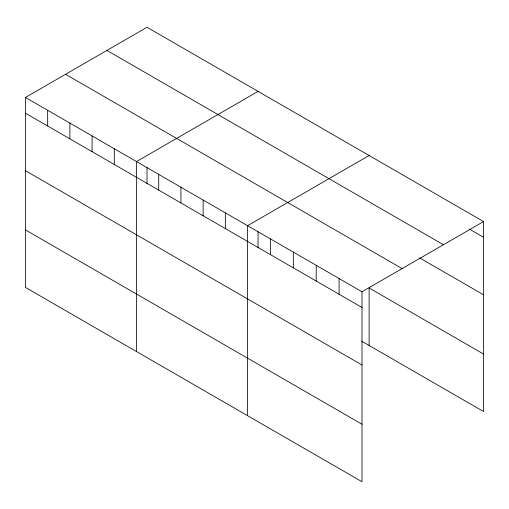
<?xml version="1.0" encoding="UTF-8"?>
<svg xmlns="http://www.w3.org/2000/svg" width="509" height="509" viewBox="0 0 509 509"><rect width="100%" height="100%" fill="white"/><g stroke="black" fill="none" stroke-linecap="round" stroke-linejoin="round"><path stroke-width="0.76" d="M25.45 97.454L361.988 291.752L361.988 481.73L25.45 287.432L25.45 97.454L147.012 27.27L483.55 221.568L483.55 411.546L361.721 341.208M258.069 91.385L136.507 161.569L136.507 351.554M369.127 155.506L247.565 225.691L247.565 415.668M361.988 291.752L483.55 221.568M469.413 229.133L483.55 237.296M106.896 50.429L443.434 244.727M419.607 257.878L483.55 294.794M65.566 74.295L402.104 268.593M483.55 354.041L369.127 287.979L369.127 345.484M25.45 113.183L361.988 307.481M25.45 170.687L361.988 364.978M25.45 229.928L361.988 424.226M339.102 278.538L339.102 294.266M316.216 265.329L316.216 281.051M293.33 252.114L293.33 267.842M270.451 238.899L270.451 254.627M258.069 231.633L258.069 247.953M225.353 212.864L225.353 228.592M203.142 200.043L203.142 215.771M180.93 187.217L180.93 202.945M158.719 174.396L158.719 190.124M147.012 167.518L147.012 183.832M114.296 148.749L114.296 164.477M92.084 135.922L92.084 151.65M69.873 123.102L69.873 138.83M47.661 110.275L47.661 126.003"/></g></svg>
